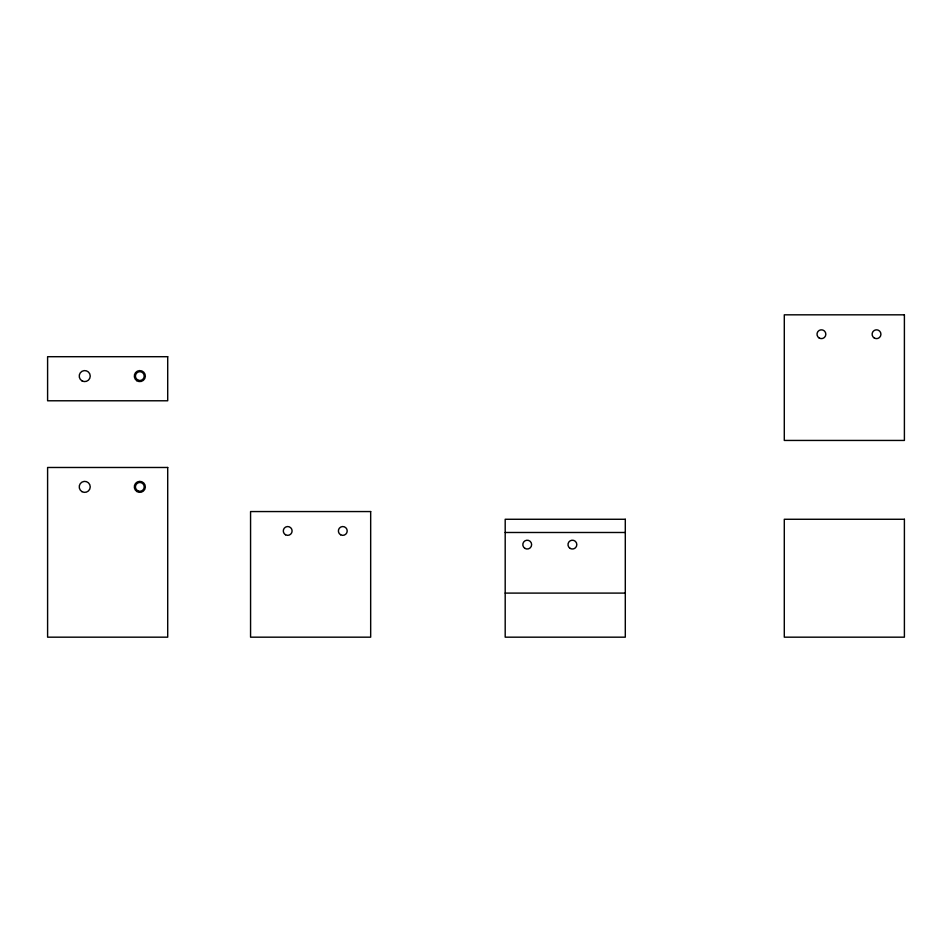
<?xml version="1.0" encoding="UTF-8"?>
<svg xmlns="http://www.w3.org/2000/svg" width="952" height="952" viewBox="0 0 952 952"><rect width="100%" height="100%" fill="white"/><g stroke="black" fill="none" stroke-linecap="round" stroke-linejoin="round"><path stroke-width="1.43" d="M505.191 532.489L625.297 532.489M505.191 593.096L625.297 593.096M904.4 314.826L784.293 314.826L784.293 440.443L904.4 440.443L904.4 314.826M167.707 356.702L47.6 356.702L47.6 400.78L167.707 400.78L167.707 356.702M167.707 467.48L47.6 467.48L47.6 637.174L167.707 637.174L167.707 467.48M370.673 511.557L250.566 511.557L250.566 637.174L370.673 637.174L370.673 511.557M625.297 519.268L505.191 519.268L505.191 637.174L625.297 637.174L625.297 519.268M904.4 519.268L784.293 519.268L784.293 637.174L904.4 637.174L904.4 519.268M819.22 338.043A4.403 4.403 0 0 0 825.836 334.223A4.403 4.403 0 0 0 819.22 330.403A4.403 4.403 0 0 0 819.22 338.043M874.317 338.043A4.403 4.403 0 0 0 880.933 334.223A4.403 4.403 0 0 0 874.317 330.403A4.403 4.403 0 0 0 874.317 338.043M525.028 548.435A4.403 4.403 0 0 0 531.632 544.615A4.403 4.403 0 0 0 525.028 540.795A4.403 4.403 0 0 0 525.028 548.435M570.2 548.435A4.403 4.403 0 0 0 576.817 544.615A4.403 4.403 0 0 0 570.2 540.795A4.403 4.403 0 0 0 570.2 548.435M340.59 534.762A4.403 4.403 0 0 0 347.206 530.954A4.403 4.403 0 0 0 340.59 527.134A4.403 4.403 0 0 0 340.59 534.762M285.493 534.762A4.403 4.403 0 0 0 292.109 530.954A4.403 4.403 0 0 0 285.493 527.134A4.403 4.403 0 0 0 285.493 534.762M137.624 490.697A4.403 4.403 0 0 0 144.24 486.877A4.403 4.403 0 0 0 137.624 483.057A4.403 4.403 0 0 0 137.624 490.697M81.979 491.648A5.51 5.51 0 0 0 90.238 486.877A5.51 5.51 0 0 0 81.979 482.105A5.51 5.51 0 0 0 81.979 491.648M136.826 491.494A5.51 5.51 0 0 0 145.335 487.162A5.51 5.51 0 0 0 137.326 481.962A5.51 5.51 0 0 0 136.826 491.494M137.624 379.907A4.403 4.403 0 0 0 144.24 376.088A4.403 4.403 0 0 0 137.624 372.28A4.403 4.403 0 0 0 137.624 379.907M136.826 380.717A5.51 5.51 0 0 0 145.335 376.385A5.51 5.51 0 0 0 137.326 371.185A5.51 5.51 0 0 0 136.826 380.717M81.979 380.859A5.51 5.51 0 0 0 90.238 376.088A5.51 5.51 0 0 0 81.979 371.316A5.51 5.51 0 0 0 81.979 380.859"/></g></svg>
